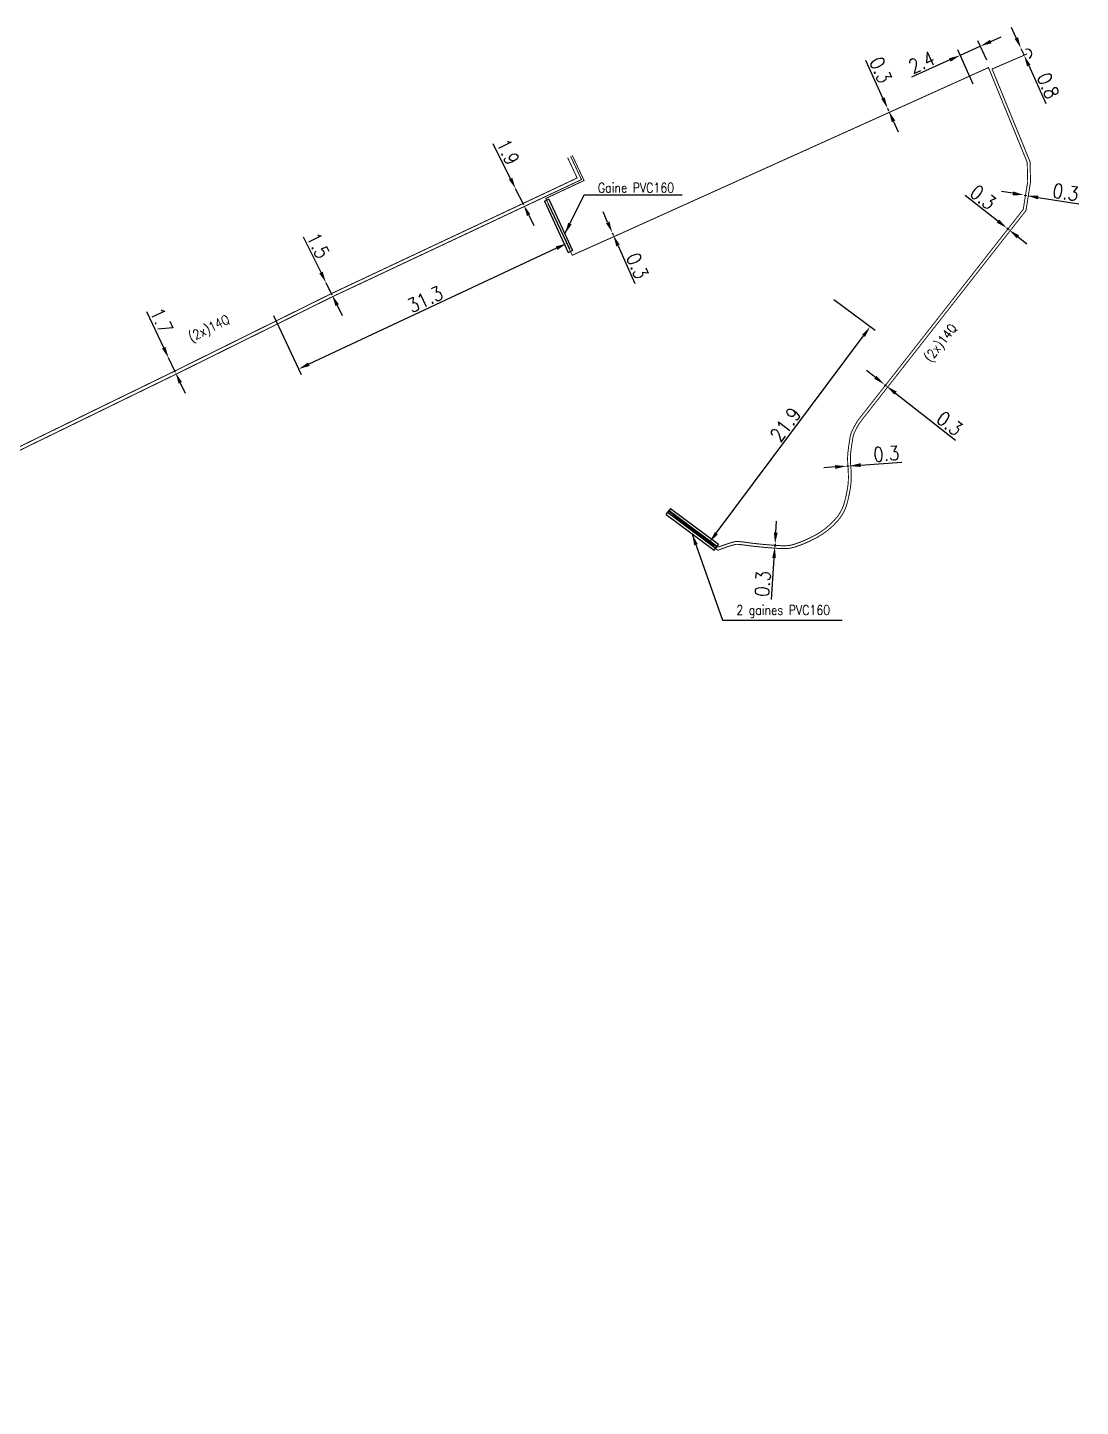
# Model space of a CAD drawing. Header units: millimetres. Extents: x 156000 to 156971, y 123070 to 123996.
# Drawn here: x 156285.6 to 156396.8, y 123850.9 to 123996.5 of the extents above; entities that cross this region are included whole.
import ezdxf
from ezdxf.enums import TextEntityAlignment as Align

# ---------------------------------------------------------------- set-up
doc = ezdxf.new("R2010")
doc.units = ezdxf.units.MM
doc.header["$PDMODE"] = 34
doc.linetypes.add('S_ST', pattern=[14, 8, -1.5, 0, -1.5, 0, -1.5, 0, -1.5])
doc.layers.get('0').update_dxf_attribs({"linetype": 'CONTINUOUS'})
doc.layers.get('Defpoints').update_dxf_attribs({"linetype": 'CONTINUOUS'})
for name, color, linetype in [('S_100', 5, 'CONTINUOUS'), ('S_300', 7, 'CONTINUOUS'), ('S_400', 7, 'CONTINUOUS')]:
    doc.layers.add(name, color=color, linetype=linetype)
doc.styles.get("Standard").update_dxf_attribs({"font": 'romans.shx', "width": 0.85})
doc.dimstyles.get("Standard").update_dxf_attribs({"dimtxt": 1.5, "dimasz": 1.2, "dimexe": 0.625, "dimexo": 0.625, "dimgap": 0.25, "dimtad": 1, "dimdec": 1, "dimzin": 0, "dimdsep": 46, "dimtxsty": 'Standard', "dimcen": -0.5, "dimadec": 0, "dimazin": 0, "dimtfac": 1, "dimtdec": 1, "dimtmove": 0, "dimatfit": 3, "dimfxl": 0, "dimtolj": 1, "dimtzin": 0, "dimarcsym": 0})

# ---------------------------------------------------------------- blocks, each defined once
blk = doc.blocks.new('*D190')
at = {"layer": 'Defpoints', "color": 0, "linetype": 'Continuous', "transparency": 16777216}
for p in [(156300.51, 123961.6), (156300.51, 123961.6), (156301.24, 123960.06)]:
    blk.add_point(p, dxfattribs=at)
at = {"layer": 'S_100', "color": 0, "linetype": 'Continuous', "lineweight": -2, "transparency": 16777216}
for p, q in [((156300, 123962.69), (156298.22, 123966.48)), ((156301.24, 123960.06), (156300.51, 123961.6)), ((156301.75, 123958.98), (156302.26, 123957.89))]:
    blk.add_line(p, q, dxfattribs=at)
at = {"layer": 'S_100', "color": 0, "linetype": 'Continuous', "transparency": 16777216}
for points in [[(156300.18, 123962.77), (156299.82, 123962.6), (156300.51, 123961.6)], [(156301.93, 123959.06), (156301.57, 123958.89), (156301.24, 123960.06)]]:
    blk.add_solid(points, dxfattribs=at)
at = {"layer": 'S_100', "color": 0, "linetype": 'Continuous', "transparency": 16777216, "insert": (156299.76, 123965.55), "char_height": 1.5, "attachment_point": 5, "rotation": 295.2091}
blk.add_mtext('\\A1;1.7', dxfattribs=at)
blk = doc.blocks.new('*D191')
at = {"layer": 'Defpoints', "color": 0, "linetype": 'Continuous', "transparency": 16777216}
for p in [(156317.14, 123969.54), (156317.14, 123969.54), (156317.79, 123968.24)]:
    blk.add_point(p, dxfattribs=at)
at = {"layer": 'S_100', "color": 0, "linetype": 'Continuous', "lineweight": -2, "transparency": 16777216}
for p, q in [((156316.61, 123970.62), (156314.75, 123974.37)), ((156317.79, 123968.24), (156317.14, 123969.54)), ((156318.32, 123967.17), (156318.85, 123966.09))]:
    blk.add_line(p, q, dxfattribs=at)
at = {"layer": 'S_100', "color": 0, "linetype": 'Continuous', "transparency": 16777216}
for points in [[(156316.79, 123970.71), (156316.43, 123970.53), (156317.14, 123969.54)], [(156318.5, 123967.26), (156318.14, 123967.08), (156317.79, 123968.24)]]:
    blk.add_solid(points, dxfattribs=at)
at = {"layer": 'S_100', "color": 0, "linetype": 'Continuous', "transparency": 16777216, "insert": (156316.31, 123973.48), "char_height": 1.5, "attachment_point": 5, "rotation": 296.3372}
blk.add_mtext('\\A1;1.5', dxfattribs=at)
blk = doc.blocks.new('*D192')
at = {"layer": 'Defpoints', "color": 0, "linetype": 'Continuous', "transparency": 16777216}
for p in [(156337.17, 123979.46), (156337.17, 123979.46), (156338.02, 123977.76)]:
    blk.add_point(p, dxfattribs=at)
at = {"layer": 'S_100', "color": 0, "linetype": 'Continuous', "lineweight": -2, "transparency": 16777216}
for p, q in [((156336.64, 123980.53), (156334.81, 123984.23)), ((156338.02, 123977.76), (156337.17, 123979.46)), ((156337.73, 123979.74), (156337.73, 123979.74)), ((156338.58, 123978.03), (156338.58, 123978.03)), ((156338.55, 123976.68), (156339.08, 123975.6))]:
    blk.add_line(p, q, dxfattribs=at)
at = {"layer": 'S_100', "color": 0, "linetype": 'Continuous', "transparency": 16777216}
for points in [[(156336.82, 123980.62), (156336.46, 123980.45), (156337.17, 123979.46)], [(156338.73, 123976.77), (156338.37, 123976.59), (156338.02, 123977.76)]]:
    blk.add_solid(points, dxfattribs=at)
at = {"layer": 'S_100', "color": 0, "linetype": 'Continuous', "transparency": 16777216, "insert": (156336.36, 123983.37), "char_height": 1.5, "attachment_point": 5, "rotation": 296.3372}
blk.add_mtext('\\A1;1.9', dxfattribs=at)
blk = doc.blocks.new('*D193')
at = {"layer": 'Defpoints', "color": 0, "linetype": 'Continuous', "transparency": 16777216}
for p in [(156340.36, 123978.45), (156311.32, 123966.66), (156314.24, 123960.43)]:
    blk.add_point(p, dxfattribs=at)
at = {"layer": 'S_100', "color": 0, "linetype": 'Continuous', "lineweight": -2, "transparency": 16777216}
for p, q in [((156340.62, 123977.89), (156342.85, 123973.14)), ((156341.49, 123973.19), (156315.33, 123960.94)), ((156311.59, 123966.1), (156314.5, 123959.87))]:
    blk.add_line(p, q, dxfattribs=at)
at = {"layer": 'S_100', "color": 0, "linetype": 'Continuous', "transparency": 16777216}
for points in [[(156341.41, 123973.38), (156341.58, 123973.01), (156342.58, 123973.7)], [(156315.24, 123961.12), (156315.41, 123960.76), (156314.24, 123960.43)]]:
    blk.add_solid(points, dxfattribs=at)
at = {"layer": 'S_100', "color": 0, "linetype": 'Continuous', "transparency": 16777216, "insert": (156327.61, 123967.8), "char_height": 1.5, "attachment_point": 5, "rotation": 25.0887}
blk.add_mtext('\\A1;31.3', dxfattribs=at)
blk = doc.blocks.new('*D194')
at = {"layer": 'Defpoints', "color": 0, "linetype": 'Continuous', "transparency": 16777216}
for p in [(156347.38, 123974.83), (156347.38, 123974.83), (156347.5, 123974.56)]:
    blk.add_point(p, dxfattribs=at)
at = {"layer": 'S_100', "color": 0, "linetype": 'Continuous', "lineweight": -2, "transparency": 16777216}
for p, q in [((156346.89, 123975.93), (156346.41, 123977.02)), ((156347.38, 123974.83), (156347.5, 123974.56)), ((156347.99, 123973.46), (156349.76, 123969.46))]:
    blk.add_line(p, q, dxfattribs=at)
at = {"layer": 'S_100', "color": 0, "linetype": 'Continuous', "transparency": 16777216}
for points in [[(156347.08, 123976.01), (156346.71, 123975.85), (156347.38, 123974.83)], [(156348.17, 123973.54), (156347.8, 123973.38), (156347.5, 123974.56)]]:
    blk.add_solid(points, dxfattribs=at)
at = {"layer": 'S_100', "color": 0, "linetype": 'Continuous', "transparency": 16777216, "insert": (156350.03, 123971.32), "char_height": 1.5, "attachment_point": 5, "rotation": 293.8985}
blk.add_mtext('\\A1;0.3', dxfattribs=at)
blk = doc.blocks.new('*D195')
at = {"layer": 'Defpoints', "color": 0, "linetype": 'Continuous', "transparency": 16777216}
for p in [(156376.47, 123987.95), (156376.47, 123987.95), (156376.59, 123987.68)]:
    blk.add_point(p, dxfattribs=at)
at = {"layer": 'S_100', "color": 0, "linetype": 'Continuous', "lineweight": -2, "transparency": 16777216}
for p, q in [((156375.97, 123989.05), (156374.17, 123993.03)), ((156376.59, 123987.68), (156376.47, 123987.95)), ((156377.09, 123986.59), (156377.58, 123985.49))]:
    blk.add_line(p, q, dxfattribs=at)
at = {"layer": 'S_100', "color": 0, "linetype": 'Continuous', "transparency": 16777216}
for points in [[(156376.15, 123989.13), (156375.79, 123988.96), (156376.47, 123987.95)], [(156377.27, 123986.67), (156376.9, 123986.5), (156376.59, 123987.68)]]:
    blk.add_solid(points, dxfattribs=at)
at = {"layer": 'S_100', "color": 0, "linetype": 'Continuous', "transparency": 16777216, "insert": (156375.73, 123992), "char_height": 1.5, "attachment_point": 5, "rotation": 294.3921}
blk.add_mtext('\\A1;0.3', dxfattribs=at)
blk = doc.blocks.new('*D196')
at = {"layer": 'Defpoints', "color": 0, "linetype": 'Continuous', "transparency": 16777216}
for p in [(156390.55, 123994.3), (156390.55, 123994.3), (156390.88, 123993.57)]:
    blk.add_point(p, dxfattribs=at)
at = {"layer": 'S_100', "color": 0, "linetype": 'Continuous', "lineweight": -2, "transparency": 16777216}
for p, q in [((156390.06, 123995.4), (156389.56, 123996.49)), ((156390.55, 123994.3), (156390.88, 123993.57)), ((156391.37, 123992.48), (156393.16, 123988.49))]:
    blk.add_line(p, q, dxfattribs=at)
at = {"layer": 'S_100', "color": 0, "linetype": 'Continuous', "transparency": 16777216}
for points in [[(156390.24, 123995.48), (156389.87, 123995.32), (156390.55, 123994.3)], [(156391.55, 123992.56), (156391.19, 123992.4), (156390.88, 123993.57)]]:
    blk.add_solid(points, dxfattribs=at)
at = {"layer": 'S_100', "color": 0, "linetype": 'Continuous', "transparency": 16777216, "insert": (156393.42, 123990.35), "char_height": 1.5, "attachment_point": 5, "rotation": 294.2372}
blk.add_mtext('\\A1;0.8', dxfattribs=at)
blk = doc.blocks.new('*D197')
at = {"layer": 'Defpoints', "color": 0, "linetype": 'Continuous', "transparency": 16777216}
for p in [(156384.13, 123993.56), (156387.2, 123992.47), (156385.75, 123989.96)]:
    blk.add_point(p, dxfattribs=at)
at = {"layer": 'S_100', "color": 0, "linetype": 'Continuous', "lineweight": -2, "transparency": 16777216}
for p, q in [((156387.37, 123995.02), (156388.46, 123995.51)), ((156385.49, 123990.53), (156383.87, 123994.13)), ((156386.27, 123994.53), (156384.13, 123993.56)), ((156386.94, 123993.04), (156386.01, 123995.1)), ((156383.03, 123993.07), (156378.99, 123991.25))]:
    blk.add_line(p, q, dxfattribs=at)
at = {"layer": 'S_100', "color": 0, "linetype": 'Continuous', "transparency": 16777216}
for points in [[(156387.28, 123995.2), (156387.45, 123994.84), (156386.27, 123994.53)], [(156382.95, 123993.25), (156383.12, 123992.89), (156384.13, 123993.56)]]:
    blk.add_solid(points, dxfattribs=at)
at = {"layer": 'S_100', "color": 0, "linetype": 'Continuous', "transparency": 16777216, "insert": (156380.06, 123992.83), "char_height": 1.5, "attachment_point": 5, "rotation": 24.2341}
blk.add_mtext('\\A1;2.4', dxfattribs=at)
blk = doc.blocks.new('*D198')
at = {"layer": 'Defpoints', "color": 0, "linetype": 'Continuous', "transparency": 16777216}
for p in [(156370.28, 123968.15), (156374.63, 123964.91), (156353.3, 123945.39)]:
    blk.add_point(p, dxfattribs=at)
at = {"layer": 'S_100', "color": 0, "linetype": 'Continuous', "lineweight": -2, "transparency": 16777216}
for p, q in [((156370.78, 123967.78), (156375.14, 123964.53)), ((156358.37, 123943.1), (156373.92, 123963.94)), ((156353.8, 123945.01), (156358.15, 123941.77))]:
    blk.add_line(p, q, dxfattribs=at)
at = {"layer": 'S_100', "color": 0, "linetype": 'Continuous', "transparency": 16777216}
for points in [[(156373.76, 123964.06), (156374.08, 123963.82), (156374.63, 123964.91)], [(156358.21, 123943.22), (156358.53, 123942.98), (156357.65, 123942.14)]]:
    blk.add_solid(points, dxfattribs=at)
at = {"layer": 'S_100', "color": 0, "linetype": 'Continuous', "transparency": 16777216, "insert": (156365.68, 123954.57), "char_height": 1.5, "attachment_point": 5, "rotation": 53.2808}
blk.add_mtext('\\A1;21.9', dxfattribs=at)
blk = doc.blocks.new('*D199')
at = {"layer": 'Defpoints', "color": 0, "linetype": 'Continuous', "transparency": 16777216}
for p in [(156364.55, 123941.67), (156364.57, 123941.97), (156364.57, 123941.97)]:
    blk.add_point(p, dxfattribs=at)
at = {"layer": 'S_100', "color": 0, "linetype": 'Continuous', "lineweight": -2, "transparency": 16777216}
for p, q in [((156364.65, 123943.17), (156364.74, 123944.36)), ((156364.57, 123941.97), (156364.55, 123941.67)), ((156364.46, 123940.47), (156364.16, 123936.11))]:
    blk.add_line(p, q, dxfattribs=at)
at = {"layer": 'S_100', "color": 0, "linetype": 'Continuous', "transparency": 16777216}
for points in [[(156364.45, 123943.18), (156364.85, 123943.15), (156364.57, 123941.97)], [(156364.27, 123940.49), (156364.66, 123940.46), (156364.55, 123941.67)]]:
    blk.add_solid(points, dxfattribs=at)
at = {"layer": 'S_100', "color": 0, "linetype": 'Continuous', "transparency": 16777216, "insert": (156363.27, 123937.76), "char_height": 1.5, "attachment_point": 5, "rotation": 86.0199}
blk.add_mtext('\\A1;0.3', dxfattribs=at)
blk = doc.blocks.new('*D200')
at = {"layer": 'Defpoints', "color": 0, "linetype": 'Continuous', "transparency": 16777216}
for p in [(156372.12, 123950.18), (156372.12, 123950.18), (156372.42, 123950.2)]:
    blk.add_point(p, dxfattribs=at)
at = {"layer": 'S_100', "color": 0, "linetype": 'Continuous', "lineweight": -2, "transparency": 16777216}
for p, q in [((156370.92, 123950.09), (156369.72, 123950)), ((156372.12, 123950.18), (156372.42, 123950.2)), ((156373.61, 123950.29), (156377.97, 123950.61))]:
    blk.add_line(p, q, dxfattribs=at)
at = {"layer": 'S_100', "color": 0, "linetype": 'Continuous', "transparency": 16777216}
for points in [[(156370.91, 123950.29), (156370.94, 123949.89), (156372.12, 123950.18)], [(156373.6, 123950.49), (156373.63, 123950.09), (156372.42, 123950.2)]]:
    blk.add_solid(points, dxfattribs=at)
at = {"layer": 'S_100', "color": 0, "linetype": 'Continuous', "transparency": 16777216, "insert": (156376.32, 123951.49), "char_height": 1.5, "attachment_point": 5, "rotation": 4.1979}
blk.add_mtext('\\A1;0.3', dxfattribs=at)
blk = doc.blocks.new('*D201')
at = {"layer": 'Defpoints', "color": 0, "linetype": 'Continuous', "transparency": 16777216}
for p in [(156376.12, 123958.81), (156376.12, 123958.81), (156376.36, 123958.63)]:
    blk.add_point(p, dxfattribs=at)
at = {"layer": 'S_100', "color": 0, "linetype": 'Continuous', "lineweight": -2, "transparency": 16777216}
for p, q in [((156375.18, 123959.55), (156374.23, 123960.29)), ((156376.12, 123958.81), (156376.36, 123958.63)), ((156377.3, 123957.89), (156383.64, 123952.92))]:
    blk.add_line(p, q, dxfattribs=at)
at = {"layer": 'S_100', "color": 0, "linetype": 'Continuous', "transparency": 16777216}
for points in [[(156375.3, 123959.71), (156375.05, 123959.4), (156376.12, 123958.81)], [(156377.43, 123958.05), (156377.18, 123957.73), (156376.36, 123958.63)]]:
    blk.add_solid(points, dxfattribs=at)
at = {"layer": 'S_100', "color": 0, "linetype": 'Continuous', "transparency": 16777216, "insert": (156383.01, 123954.68), "char_height": 1.5, "attachment_point": 5, "rotation": 321.9124}
blk.add_mtext('\\A1;0.3', dxfattribs=at)
blk = doc.blocks.new('*D202')
at = {"layer": 'Defpoints', "color": 0, "linetype": 'Continuous', "transparency": 16777216}
for p in [(156389.06, 123975.32), (156389.06, 123975.32), (156389.29, 123975.13)]:
    blk.add_point(p, dxfattribs=at)
at = {"layer": 'S_100', "color": 0, "linetype": 'Continuous', "lineweight": -2, "transparency": 16777216}
for p, q in [((156388.11, 123976.06), (156384.67, 123978.76)), ((156389.29, 123975.13), (156389.06, 123975.32)), ((156390.24, 123974.39), (156391.18, 123973.65))]:
    blk.add_line(p, q, dxfattribs=at)
at = {"layer": 'S_100', "color": 0, "linetype": 'Continuous', "transparency": 16777216}
for points in [[(156388.24, 123976.22), (156387.99, 123975.9), (156389.06, 123975.32)], [(156390.36, 123974.55), (156390.11, 123974.24), (156389.29, 123975.13)]]:
    blk.add_solid(points, dxfattribs=at)
at = {"layer": 'S_100', "color": 0, "linetype": 'Continuous', "transparency": 16777216, "insert": (156386.54, 123978.57), "char_height": 1.5, "attachment_point": 5, "rotation": 321.9124}
blk.add_mtext('\\A1;0.3', dxfattribs=at)
blk = doc.blocks.new('*D203')
at = {"layer": 'Defpoints', "color": 0, "linetype": 'Continuous', "transparency": 16777216}
for p in [(156390.88, 123978.8), (156390.88, 123978.8), (156391.18, 123978.75)]:
    blk.add_point(p, dxfattribs=at)
at = {"layer": 'S_100', "color": 0, "linetype": 'Continuous', "lineweight": -2, "transparency": 16777216}
for p, q in [((156389.7, 123978.99), (156388.51, 123979.18)), ((156390.78, 123978.18), (156390.78, 123978.18)), ((156390.88, 123978.8), (156391.18, 123978.75)), ((156391.08, 123978.13), (156391.08, 123978.13)), ((156392.36, 123978.56), (156396.68, 123977.87))]:
    blk.add_line(p, q, dxfattribs=at)
at = {"layer": 'S_100', "color": 0, "linetype": 'Continuous', "transparency": 16777216}
for points in [[(156389.73, 123979.19), (156389.67, 123978.79), (156390.88, 123978.8)], [(156392.4, 123978.76), (156392.33, 123978.36), (156391.18, 123978.75)]]:
    blk.add_solid(points, dxfattribs=at)
at = {"layer": 'S_100', "color": 0, "linetype": 'Continuous', "transparency": 16777216, "insert": (156395.27, 123979.1), "char_height": 1.5, "attachment_point": 5, "rotation": 350.8588}
blk.add_mtext('\\A1;0.3', dxfattribs=at)
blk = doc.blocks.new('S_300_03')
at = {"color": 0, "linetype": 'Continuous'}
blk.add_arc((0, 0), 0.5, 270, 90, dxfattribs=at)
at = {"color": 0, "linetype": 'Continuous', "width": 0.75, "flags": 3}
for tag, p in [('DEF_LEG', (0, -5)), ('DEF_COUP', (0, -7.5)), ('DEF_TYPE', (0, -10))]:
    blk.add_attdef(tag, text='', height=1.2, dxfattribs=at).set_placement(p, align=Align.MIDDLE)

msp = doc.modelspace()

# ---------------------------------------------------------------- linework, layer by layer
at = {"layer": 'S_100', "linetype": 'S_ST', "ltscale": 0.5, "flags": 128}
for points in [[(156391.21, 123993.72, 0.1, 0.1, 0), (156390.88, 123993.57, 0.1, 0.1, 0), (156387.5, 123992.12, 0.1, 0.1, 0), (156391.51, 123982.32, 0.1, 0.1, 0), (156391.56, 123980.19, 0.1, 0.1, 0), (156391.08, 123977.17, 0.1, 0.1, 0), (156373.59, 123954.86, 0.1, 0.1, 0.038913), (156372.98, 123953.78, 0.1, 0.1, 0.068041), (156372.79, 123953.15, 0.1, 0.1, 0.010532), (156372.58, 123951.75, 0.1, 0.1, 0.023684), (156372.54, 123951.15, 0.1, 0.1, 0.02867), (156372.57, 123950.22, 0.1, 0.1, -0.022677), (156372.62, 123948.93, 0.1, 0.1, -0.038848), (156372.53, 123947.88, 0.1, 0.1, -0.024388), (156372.2, 123946.3, 0.1, 0.1, -0.117405), (156371.18, 123944.39, 0.1, 0.1, -0.085777), (156368.99, 123942.64, 0.1, 0.1, -0.047537), (156366.73, 123941.66, 0.1, 0.1, -0.091715), (156365.33, 123941.47, 0.1, 0.1, -0.005817), (156363.98, 123941.56, 0.1, 0.1, -0.006462), (156362.77, 123941.67, 0.1, 0.1, -0.011401), (156361.6, 123941.81, 0.1, 0.1, 0.013946), (156360.7, 123941.92, 0.1, 0.1, 0.086695), (156360.3, 123941.89, 0.1, 0.1, 0.036969), (156358.54, 123941.29, 0.1, 0.1, 0), (156353.21, 123945.27, 0, 0, 0)], [(156017.84, 123964.65, 0.1, 0.1, 0), (156017.18, 123960.29, 0.1, 0.1, 0), (156016.67, 123956.86, 0.1, 0.1, 0), (156014.52, 123954.25, 0.1, 0.1, 0), (156014.18, 123951.12, 0.1, 0.1, 0), (156013.21, 123944.06, 0.1, 0.1, 0), (156022.59, 123942.99, 0.1, 0.1, -0.009174), (156022.59, 123942.99, 0.1, 0.1, -0.031597), (156022.59, 123942.99, 0.1, 0.1, -0.000177), (156022.59, 123942.99, 0.1, 0.1, 0), (156026.99, 123942.21, 0.1, 0.1, 0), (156034.86, 123939.72, 0.1, 0.1, 0), (156043.81, 123935.6, 0.1, 0.1, 0), (156053.15, 123930.17, 0.1, 0.1, 0), (156065.31, 123923.46, 0.1, 0.1, 0), (156072.22, 123919.75, 0.1, 0.1, 0), (156081.41, 123914.97, 0.1, 0.1, 0), (156091.1, 123909.91, 0.1, 0.1, 0), (156096.02, 123907.33, 0.1, 0.1, 0), (156107.91, 123901.34, 0.1, 0.1, 0), (156123.71, 123893.47, 0.1, 0.1, 0), (156134.65, 123887.95, 0.1, 0.1, 0), (156148.33, 123881.28, 0.1, 0.1, 0), (156155.45, 123878.46, 0.1, 0.1, 0), (156160.69, 123876.51, 0.1, 0.1, 0), (156170.52, 123873.43, 0.1, 0.1, 0), (156173.22, 123872.77, 0.1, 0.1, 0), (156175.98, 123881.08, 0.1, 0.1, 0), (156178.29, 123881.82, 0.1, 0.1, 0), (156183.05, 123885.49, 0.1, 0.1, 0), (156186.89, 123889.63, 0.1, 0.1, 0), (156196.27, 123899.62, 0.1, 0.1, 0), (156202.54, 123905.7, 0.1, 0.1, 0), (156205.6, 123908.24, 0.1, 0.1, 0), (156211.16, 123912.06, 0.1, 0.1, 0), (156215.08, 123914.72, 0.1, 0.1, 0), (156222.68, 123920.26, 0.1, 0.1, 0), (156227.37, 123923.37, 0.1, 0.1, 0), (156237.31, 123928.37, 0.1, 0.1, 0), (156247.59, 123933.55, 0.1, 0.1, 0), (156260.59, 123940.27, 0.1, 0.1, 0), (156272.6, 123946.06, 0.1, 0.1, 0), (156282.19, 123950.98, 0.1, 0.1, 0), (156301.16, 123960.22, 0.1, 0.1, 0), (156317.71, 123968.4, 0.1, 0.1, 0), (156337.94, 123977.91, 0.1, 0.1, 0), (156343.67, 123980.61, 0.1, 0.1, 0), (156342.66, 123982.76, 0.1, 0.1, 0)]]:
    msp.add_lwpolyline(points, format="xyseb", dxfattribs=at)
at = {"layer": 'S_100', "linetype": 'S_ST', "ltscale": 0.5, "const_width": 0.1, "flags": 128}
msp.add_lwpolyline([(156343.15, 123983), (156344.4, 123980.34), (156340.36, 123978.45), (156343.15, 123972.45), (156347.56, 123974.42), (156376.65, 123987.54), (156387.12, 123992.27), (156391.21, 123982.26), (156391.26, 123980.21), (156390.79, 123977.29), (156373.35, 123955.04, 0.039243), (156372.71, 123953.9, 0.068041), (156372.49, 123953.2, 0.010532), (156372.29, 123951.79, 0.023684), (156372.24, 123951.16, 0.02867), (156372.27, 123950.19, -0.022677), (156372.32, 123948.93, -0.038848), (156372.24, 123947.92, -0.024388), (156371.91, 123946.37, -0.117405), (156370.95, 123944.59, -0.085777), (156368.84, 123942.9, -0.047537), (156366.63, 123941.94, -0.091715), (156365.35, 123941.77, -0.005817), (156364.01, 123941.86, -0.006462), (156362.8, 123941.97, -0.011401), (156361.65, 123942.11, 0.013946), (156360.72, 123942.22, 0.086695), (156360.23, 123942.18, 0.033608), (156358.59, 123941.63), (156353.39, 123945.51)], format="xyb", dxfattribs=at)
msp.add_lwpolyline([(156342.97, 123982.91), (156344.13, 123980.44), (156338.09, 123977.6), (156317.86, 123968.09), (156301.31, 123959.9), (156282.35, 123950.66), (156272.75, 123945.74), (156260.74, 123939.96), (156247.75, 123933.24), (156237.47, 123928.06), (156227.54, 123923.07), (156222.88, 123919.97), (156215.29, 123914.44), (156211.36, 123911.77), (156205.81, 123907.96), (156202.77, 123905.44), (156196.52, 123899.37), (156187.15, 123889.39), (156183.28, 123885.23), (156178.46, 123881.51), (156176.25, 123880.8), (156173.56, 123872.69), (156179.54, 123871.24), (156193.93, 123868.49), (156203.53, 123866.29), (156207.65, 123864.25), (156210.81, 123862.46), (156220.39, 123854.3), (156232.8, 123842.46), (156240.06, 123834.32), (156240.49, 123832.8), (156240.28, 123830.92), (156245.07, 123825.88), (156246.27, 123824.4), (156246.99, 123824.38), (156247.63, 123824.37), (156248.39, 123824.19), (156249.38, 123823.57), (156259.91, 123810.89), (156263.56, 123805.7), (156266.86, 123801.01), (156272.7, 123791.7), (156281.72, 123768.7), (156285.58, 123758.88), (156290.19, 123745.21), (156296.08, 123727.8), (156302.93, 123707.42), (156309.43, 123690.72), (156309.47, 123690.26), (156312.11, 123685.13), (156313.97, 123682.29), (156316.42, 123678.89), (156324.42, 123670.14), (156328.05, 123666.1), (156328.36, 123664.95), (156328.12, 123658.03), (156324.76, 123655.16), (156317.99, 123649.37), (156289.84, 123625.44), (156279.32, 123616.43), (156271.89, 123610.48), (156268.47, 123606.05), (156263.42, 123602.28), (156262.61, 123602.05), (156262.18, 123602.03), (156261.51, 123602.15), (156261.17, 123602.26), (156260.78, 123602.34), (156260.36, 123602.37), (156259.97, 123602.27), (156259.24, 123601.71), (156258.45, 123601), (156257.57, 123600.75), (156256.97, 123600.71), (156256.51, 123600.76), (156255.84, 123601.46), (156253.68, 123604.04), (156248.08, 123599.37), (156245.03, 123603.14), (156239.14, 123610.4), (156237.47, 123612.47), (156235.96, 123611.18)], dxfattribs=at)
at = {"layer": 'S_400', "color": 7, "linetype": 'CONTINUOUS', "ltscale": 0.5}
for p, q in [((156340.22, 123978.15), (156340.45, 123978.25)), ((156340.22, 123978.15), (156342.73, 123972.75)), ((156340.67, 123978.36), (156340.45, 123978.25)), ((156340.67, 123978.36), (156343.19, 123972.96)), ((156342.73, 123972.75), (156342.96, 123972.86)), ((156343.19, 123972.96), (156342.96, 123972.86)), ((156353.06, 123945.07), (156353.21, 123945.27)), ((156353.06, 123945.07), (156358.13, 123941.29)), ((156353.36, 123945.47), (156353.21, 123945.27)), ((156353.24, 123945.31), (156353.39, 123945.51)), ((156353.24, 123945.31), (156358.31, 123941.53)), ((156353.36, 123945.47), (156358.43, 123941.69)), ((156353.54, 123945.71), (156353.39, 123945.51)), ((156353.54, 123945.71), (156358.6, 123941.93)), ((156358.13, 123941.29), (156358.28, 123941.49)), ((156358.43, 123941.69), (156358.28, 123941.49)), ((156358.31, 123941.53), (156358.46, 123941.73)), ((156358.6, 123941.93), (156358.46, 123941.73))]:
    msp.add_line(p, q, dxfattribs=at)

# ---------------------------------------------------------------- block references
at = {"layer": 'S_300', "rotation": 23.3179911014302}
msp.add_blockref('S_300_03', (156391.21, 123993.72), dxfattribs=at)

# ---------------------------------------------------------------- texts
at = {"layer": 'S_100', "linetype": 'Continuous', "width": 0.85}
for rotation, p in [(26.3047, (156302.92, 123963.28)), (51.9124, (156381.01, 123961.08))]:
    msp.add_text('(2x)14Q', height=1, rotation=rotation, dxfattribs=at).set_placement(p)
at = {"layer": 'S_400', "linetype": 'Continuous', "char_height": 1, "attachment_point": 7}
for s, insert in [('\\A1;Gaine PVC160', (156345.86, 123979.08)), ('\\A1;2 gaines PVC160', (156360.48, 123934.15))]:
    msp.add_mtext(s, dxfattribs=dict(at, insert=insert))

# ---------------------------------------------------------------- dimensions: what is measured, and where the dimension line sits
at = {"layer": 'S_100', "linetype": 'Continuous'}
for base, p1, p2, angle, override, picture, middle in [((156384.1285, 123993.5639), (156387.1975, 123992.4712), (156385.75, 123989.9616), 24.2341, {"dimatfit": 0}, '*D197', (156380.4663, 123991.9155)), ((156390.55, 123994.3), (156390.88, 123993.57), (156390.55, 123994.3), 294.2372, {"dimatfit": 0}, '*D196', (156392.51, 123989.94)), ((156376.47, 123987.95), (156376.59, 123987.68), (156376.47, 123987.95), 294.3921, {"dimscale": 1, "dimlfac": 1, "dimlunit": 2, "dimatfit": 0}, '*D195', (156374.82, 123991.58)), ((156337.17, 123979.46), (156338.02, 123977.76), (156337.17, 123979.46), 296.3372, {"dimscale": 1, "dimlfac": 1, "dimlunit": 2, "dimatfit": 0}, '*D192', (156335.46, 123982.92)), ((156389.06, 123975.32), (156389.29, 123975.13), (156389.06, 123975.32), 321.9124, {"dimscale": 1, "dimlfac": 1, "dimlunit": 2, "dimatfit": 0}, '*D202', (156385.92, 123977.78)), ((156390.88, 123978.8), (156391.18, 123978.75), (156390.88, 123978.8), 350.8588, {"dimatfit": 0}, '*D203', (156395.11, 123978.12)), ((156314.24, 123960.43), (156340.36, 123978.45), (156311.32, 123966.66), 25.0887, {"dimatfit": 0}, '*D193', (156328.04, 123966.89)), ((156347.38, 123974.83), (156347.5, 123974.56), (156347.38, 123974.83), 293.8985, {"dimatfit": 0}, '*D194', (156349.12, 123970.91)), ((156317.14, 123969.54), (156317.79, 123968.24), (156317.14, 123969.54), 296.3372, {"dimscale": 1, "dimlfac": 1, "dimlunit": 2, "dimatfit": 0}, '*D191', (156315.42, 123973.03)), ((156300.51, 123961.6), (156301.24, 123960.06), (156300.51, 123961.6), 295.2091, {"dimscale": 1, "dimlfac": 1, "dimlunit": 2, "dimatfit": 0}, '*D190', (156298.85, 123965.12)), ((156376.12, 123958.81), (156376.36, 123958.63), (156376.12, 123958.81), 321.9124, {"dimatfit": 0}, '*D201', (156382.4, 123953.9)), ((156372.12, 123950.18), (156372.42, 123950.2), (156372.12, 123950.18), 4.1979, {"dimatfit": 0}, '*D200', (156376.39, 123950.49)), ((156364.57, 123941.97), (156364.55, 123941.67), (156364.57, 123941.97), 266.0199, {"dimatfit": 0}, '*D199', (156364.27, 123937.69))]:
    dim = msp.add_linear_dim(base=base, p1=p1, p2=p2, angle=angle, dimstyle='Standard', override=override, dxfattribs=at)
    dim.commit()
    dim.dimension.update_dxf_attribs({"geometry": picture, "text_midpoint": middle, "dimtype": 160})
dim = msp.add_linear_dim(base=(156374.63, 123964.91), p1=(156353.3, 123945.39), p2=(156370.28, 123968.15), angle=233.2808, text='21.9', dimstyle='Standard', override={"dimatfit": 0}, dxfattribs=at)
dim.commit()
dim.dimension.update_dxf_attribs({"geometry": '*D198', "text_midpoint": (156366.48, 123953.97), "dimtype": 160})

# ---------------------------------------------------------------- leaders
at = {"layer": 'S_400', "linetype": 'Continuous', "annotation_type": 0, "has_hookline": 1, "hookline_direction": 0}
for points, text_width in [([(156342.37, 123974.71), (156344.41, 123978.83), (156345.61, 123978.83)], 8.9), ([(156355.82, 123943.01), (156359.03, 123933.9), (156360.23, 123933.9)], 11.17)]:
    msp.add_leader(points, dimstyle='Standard', dxfattribs=dict(at, text_width=text_width))

doc.saveas('drawing.dxf')
